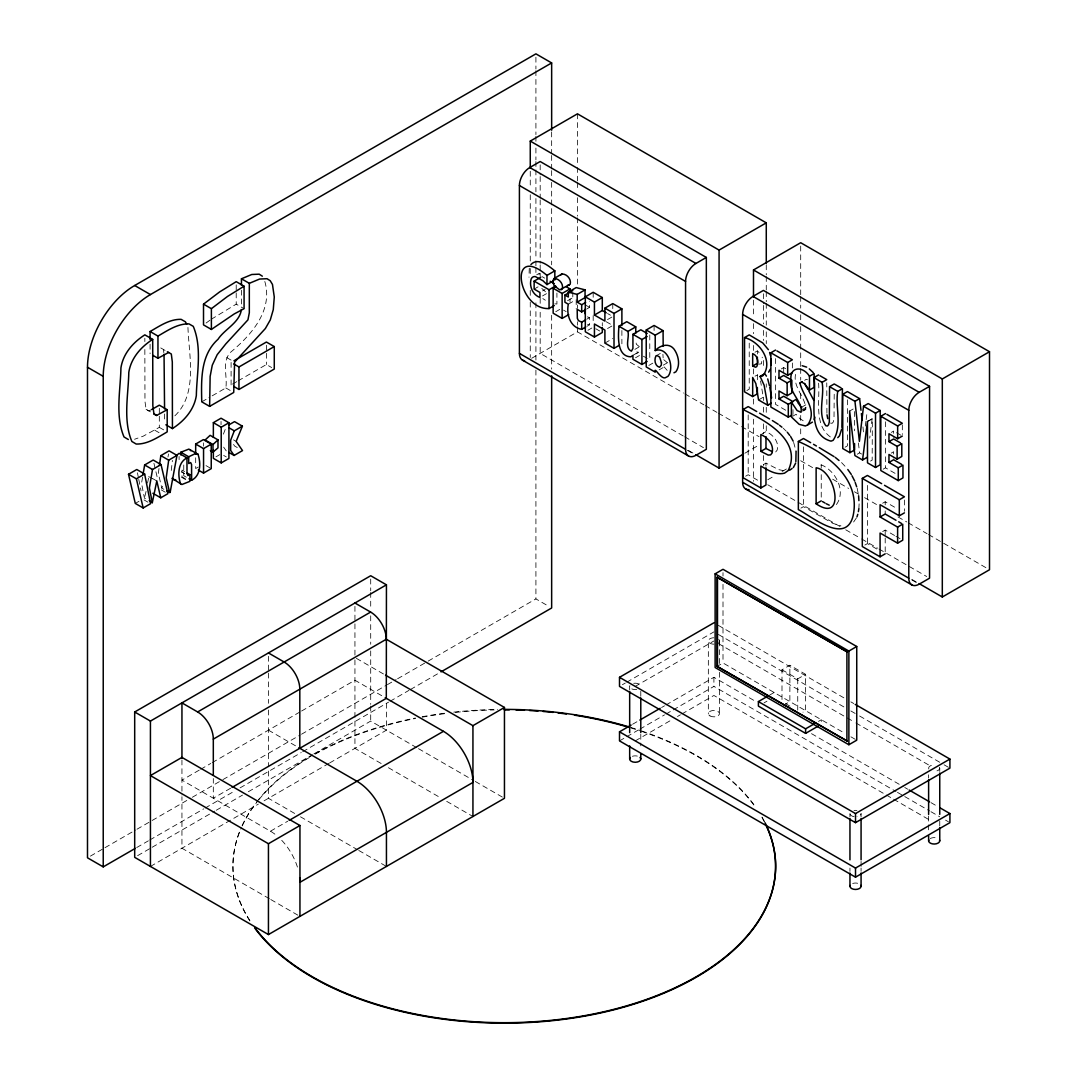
<?xml version="1.0" encoding="UTF-8"?>
<svg xmlns="http://www.w3.org/2000/svg" width="1077" height="1077" viewBox="0 0 1077 1077"><rect width="100%" height="100%" fill="white"/><g stroke="black" fill="none" stroke-linecap="round" stroke-linejoin="round"><path stroke-width="0.75" stroke-dasharray="5 3.75" d="M867.456 421.336L872.357 418.765L872.168 460.135L867.497 462.841M171.27 470.447L172.401 460.431M858.867 508.748L859.109 503.848M872.128 418.63L869.745 438.124M803.388 410.916L805.731 409.57C806.242 396.969 790.653 385.889 796.455 371.457M865.343 426.075L865.948 421.255M866.164 419.64L867.173 411.602M159.019 468.482L158.332 473.301L161.779 488.123L164.404 489.631M142.568 477.178L141.531 483.29L144.439 498.139L149.69 501.155M147.549 483.021L148.936 476.424M529.265 268.227L528.995 277.233M146.055 491.435L144.439 498.139M167.972 457.025L168.537 453.942M162.573 486.265L161.779 488.123M264.821 281.474C273.019 309.732 252.381 333.695 232.47 350.685C220.677 359.503 227.785 375.806 225.847 387.935L208.857 397.75M223.397 434.139L226.412 426.304M856.444 517.875L853.253 522.547M804.64 380.343L806.229 379.279L807.454 379.737M775.709 451.95L777.136 450.159C779.465 441.947 773.124 434.65 765.976 431.594L762.139 433.816M836.412 504.561C846.387 491.085 835.59 470.609 821.239 464.833L818.682 466.314M174.851 415.83C198.303 393.522 188.704 354.898 187.923 326.506M206.097 323.019L209.961 320.206M211.254 319.277L236.213 304.145L244.075 308.682M159.315 416.26L159.315 427.354L143.174 436.198L134.544 439.281M201.762 401.842L207.43 398.571M232.511 384.099L236.752 381.648M238.152 380.827L266.409 364.524L271.66 367.553M135.285 503.417L138.987 501.276M198.249 467.068L195.677 468.549L195.677 457.119M215.912 456.863L219.762 454.642M536.709 274.783L539.321 273.262M534.138 289.094L538.069 286.819M542.552 290.925L545.177 289.417M542.552 295.933L546.497 293.658M567.552 300.725L572.789 297.696L575.064 299.002M568.319 304.199L574.876 300.416M555.772 311.697L559.703 309.422M586.925 308.884L589.55 307.376L589.55 301.627M586.925 319.129L589.55 317.607L589.55 324.796L586.925 326.318M531.688 358.278L577.46 331.851L683.491 393.065M587.934 330.262L591.865 328M607.522 319.573L612.773 316.544L607.536 313.515M607.522 328.539L612.773 325.51L603.605 320.219M604.897 343.092L612.773 338.541M634.891 349.379L638.823 347.104M632.845 355.37L639.482 351.627M636.076 353.781L638.701 352.273L634.043 351.439M635.551 357.752L639.482 355.491M655.96 355.935L661.211 352.906M648.852 365.426L652.783 363.164M663.217 365.184L667.148 362.922M659.151 369.869L663.082 367.594M755.017 352.246L757.36 350.887L761.641 354.952M755.017 376.129L757.683 374.958M781.337 368.913L783.679 367.567L786.573 369.236M746.886 390.507L749.229 389.147L749.229 343.105M758.558 399.944L763.243 397.238L760.55 380.921M801.423 407.335L806.108 404.642M801.786 409.879L806.471 407.173M792.578 416.301L796.091 414.282L799.794 418.576L806.108 422.615M801.611 411.401L806.283 408.708M744.826 453.242L759.123 444.989M199.245 770.122L181.946 780.111L270.448 831.202A41.72 24.084 60 0 1 276.829 835.698M200.685 769.288L210.769 763.458M212.209 762.624L300.146 711.857M301.587 711.022L354.939 680.233L386.306 698.34M849.632 411.051L853.146 409.018M763.418 464.577L765.976 463.11L778.469 469.572L784.608 470.891M745.634 476.222L748.192 474.742L759.137 481.069M90.401 856.121L103.513 848.555M104.967 847.707L135.54 830.057M136.994 829.223L190.858 798.124M192.325 797.276L221.431 780.462M222.899 779.627L300.052 735.079M301.52 734.231L385.956 685.484M387.41 684.635L396.148 679.6M397.601 678.752L426.721 661.951M428.175 661.103L535.915 598.906L548.785 606.338M230.613 788.229L213.313 798.219L213.313 778.523M867.685 421.47L872.357 418.765M767.793 479.723L774.955 475.603M782.104 471.47L786.398 468.993M136.712 847.545L148.357 840.827M149.811 839.979L203.688 808.881M205.142 808.046L234.261 791.232M240.09 787.866L301.237 752.567M302.691 751.719L388.595 702.137M390.049 701.289L408.977 690.357M410.431 689.522L439.551 672.708M137.614 855.663L150.726 848.097M152.18 847.249L214.821 811.089M216.275 810.241L242.5 795.109M248.329 791.743L312.438 754.735M313.892 753.887L370.703 721.078L417.041 747.828M845.095 447.211L847.437 445.851L847.437 399.809M891.312 432.402L893.641 431.056L893.641 437.383M857.252 454.225L859.594 452.865L862.138 454.346M150.43 866.433L258.345 804.129M264.067 800.817L328.983 763.337M329.629 762.974L386.441 730.166L386.441 701.571M891.312 453.107L893.641 451.748L893.641 458.142M800.911 508.129L803.469 506.661L832.884 523.368L840.949 525.872M883.167 469.182L885.509 467.835L897.141 474.553M270.448 831.202L287.747 821.212M882.642 503.242L885.2 501.761L897.558 508.896M882.642 531.567L885.2 530.086L894.637 535.538M622.398 684.716L625.306 683.033M626.76 682.199L713.903 631.889M864.858 545.056L867.416 543.589L878.361 549.903M635.228 686.399L713.903 640.977M716.447 666.757L723.004 662.974L845.108 733.477M632.562 724.269L638.378 720.917M661.615 707.495L664.522 705.825M665.976 704.977L713.903 677.312L756.148 701.706M619.504 740.895L625.306 737.543M626.76 736.708L638.378 729.991M639.832 729.156L664.522 714.899M665.976 714.064L671.779 710.712M673.233 709.878L713.903 686.399L896.01 791.528M635.228 740.895L671.658 719.867M677.487 716.501L680.395 714.818M681.849 713.984L713.903 695.473L884.904 794.207M781.996 699.511L781.996 669.786L789.872 665.249L805.609 674.323L805.609 710.658L802.984 712.18M769.84 694.975L774.134 692.498L774.134 695.527M781.996 669.786L797.734 678.873L805.609 674.323M764.118 702.823L766.986 701.167M783.316 705.368L789.872 701.585L789.872 665.249M818.48 721.402L821.334 719.746L821.334 724.296M151.709 409.529L148.707 410.929L146.095 409.341L144.964 401.344L144.843 348.261M805.731 409.57L803.657 409.341M554.79 303.849L556.917 304.01L556.917 293.038M830.502 423.059L832.117 423.328L833.288 422.009L834.002 419.141L834.231 392.055M587.544 324.285L589.55 324.796M758.827 364.161L761.466 363.824L762.26 357.187M667.39 362.707L663.742 359.705M587.315 316.853L589.55 317.607M639.307 346.619L636.372 344.263L635.767 341.153M896.535 432.725L900.884 435.229M785.712 410.216L775.534 404.346L775.534 358.291M542 276.587L544.706 278.149M585.053 304.778L589.55 307.376M563.581 310.149L566.152 311.63M595.783 328.741L599.687 331.002M643.359 356.204L647.223 358.439M684.945 393.899L703.819 404.804M705.273 405.639L716.892 412.356M718.346 413.191L740.141 425.765M741.582 426.6L759.016 436.67M800.696 460.727L813.768 468.28M832.656 479.184L848.622 488.406M854.438 491.758L858.786 494.276M864.602 497.628L877.674 505.18M898.003 516.92L906.726 521.941M908.18 522.789L927.055 533.68M928.509 534.529L986.599 568.064M895.983 536.319L900.035 538.648M683.208 435.956L540.183 353.377L540.183 310.001M684.662 436.791L703.443 447.642M767.739 484.758L796.643 501.451M798.084 502.286L839.979 526.478M845.755 529.803L860.213 538.15M861.654 538.985L877.553 548.166M878.994 548.987L926.664 576.518M688.58 450.509L694.382 453.861M911.802 579.386L917.617 582.738M687.274 450.294L693.049 453.632M911.95 580.018L916.285 582.522M718.278 625.333L845.028 698.502M850.843 701.867L853.765 703.55M718.278 634.407L845.028 707.589M850.843 710.955L858.14 715.155M859.594 716.003L942.631 763.943M944.085 764.791L948.46 767.309M226.722 357.604L234.598 362.141M718.251 643.481L845.782 717.107M847.236 717.942L854.478 722.128M855.919 722.963L931.282 766.474M850.924 736.83L856.74 740.182M785.577 703.644L791.299 706.943M160.756 347.925L166.06 350.994M225.847 387.935L231.097 390.964M811.519 733.666L903.293 786.654M904.747 787.489L907.669 789.172M930.972 802.634L938.255 806.848M897.464 792.376L903.293 795.741M904.747 796.576L929.518 810.873M930.972 811.721L939.723 816.77M945.552 820.135L948.46 821.818M886.358 795.041L892.16 798.394M893.6 799.228L931.282 820.984M233.534 439.887L236.146 441.395M237.277 447.561L234.651 446.053L232.834 443.428M146.095 409.341L153.957 413.891M223.666 455.423L226.291 456.931M159.315 427.354L165.871 431.15M154.698 430.167L162.573 434.704M206.003 465.614L211.24 468.643M184.625 471.564L182 470.057L182 476.828L187.25 479.857M181.407 471.78L184.019 473.288M182.013 472.224L184.625 473.732M186.375 477.232L183.75 475.724L183.75 464.793M181.421 477.165L186.671 480.194M152.867 478.7L156.798 480.961M148.68 476.572L152.611 478.834M161.308 489.914L165.239 492.176M144.008 499.903L147.939 502.165M356.393 658.357L384.072 674.337M418.495 748.677L473.853 780.637M475.307 781.471L504.453 798.299M381.15 763.499L354.939 748.367L354.939 659.205M388.447 767.713L440.883 797.99M446.713 801.355L472.938 816.487M268.442 730.166L299.81 748.286M294.654 813.445L268.442 798.299L268.442 768.386M300.483 816.797L357.308 849.605M358.762 850.453L386.441 866.433M269.358 898.703L181.946 848.232L181.946 796.724M270.812 899.551L299.945 916.365M542.835 298.585L545.339 300.227M545.5 291.759L541.3 287.963M830.313 436.912C813.835 424.823 820.028 400.361 818.587 383.197M667.161 370.34L664.186 366.934M783.194 428.175L786.291 431.244M841.554 462.585L846.926 468.266M223.653 447.143L226.251 450.9M793.628 442.378L796.065 451.317M153.93 463.272L157.727 479.453M137.439 472.803L138.421 477.744M138.758 479.386L141.047 490.91M857.157 488.191L858.611 495.783M163.435 349.473L163.839 352.65M858.396 442.97L859.594 452.865M862.946 426.909L863.687 434.139M663.122 357.874L662.92 354.306M826.921 413.205L826.759 382.847M854.371 411.549L854.573 430.787M939.75 768.116L939.75 771.415M939.75 820.97L939.75 825.924M928.616 774.794L928.616 778.092M928.616 816.083L928.616 832.602M904.424 500.011L904.424 511.252M902.324 424.877L902.324 434.462M885.509 421.78L885.509 467.835M885.2 501.761L885.2 504.83M885.2 510.956L885.2 514.025M885.2 530.086L885.2 536.427M885.2 538.002L885.2 553.847M867.416 485.404L867.416 543.589M861.075 816.837L861.075 813.539A5.56 3.218 0 0 1 857.009 816.662M861.075 861.438L861.075 866.393M861.075 868.049L861.075 871.347M849.955 813.606L849.955 816.904M849.955 868.102L849.955 871.414M821.239 464.833L821.239 468.118M821.239 474.661L821.239 500.859M803.469 446.82L803.469 506.661M800.696 246.068L800.696 294.694M800.696 296.377L800.696 308.116M800.696 314.821L800.696 319.856M800.696 326.56L800.696 366.813M800.696 368.496L800.696 380.235M800.696 393.643L800.696 400.361M800.696 415.453L800.696 422.157M800.696 428.861L800.696 437.249M797.734 678.873L797.734 710.255M792.982 409.61L792.982 414.416M792.362 362.976L792.362 369.371M783.679 367.567L783.679 373.894M766.272 264.767L766.272 274.823M766.272 276.506L766.272 289.928M766.272 291.598L766.272 301.668M766.272 303.337L766.272 325.146M766.272 331.851L766.272 343.59M766.272 383.843L766.272 387.195M766.272 407.321L766.272 414.026M766.272 425.765L766.272 434.152M765.976 463.11L765.976 466.233M763.405 293.738L763.405 303.754M763.405 305.424L763.405 323.773M763.405 330.437L763.405 340.453M763.405 360.472L763.405 368.819M763.405 397.171L763.405 400.509M763.405 407.187L763.405 413.864M763.405 423.867L763.405 433.883M763.405 455.571L763.405 465.574M757.36 350.887L757.36 353.996M757.36 374.769L757.36 381.137M753.496 300.146L753.496 316.921M753.496 323.625L753.496 333.695M753.496 345.434L753.496 352.139M753.496 368.913L753.496 375.617M753.496 399.096L753.496 405.814M753.496 419.222L753.496 481.271M748.192 414.914L748.192 474.742M723.004 572.641L723.004 575.993M723.004 584.353L723.004 662.974M719.463 640.936L719.463 665.721M719.463 672.317L719.463 713.607M713.903 677.312L713.903 686.399M713.849 637.759A5.56 3.218 0 0 0 708.343 641.003L708.343 713.674M654.089 325.456L654.089 330.491M649.781 334.96L649.781 359.92M640.788 691.313L640.788 696.267M640.788 734.258L640.788 745.822M629.668 686.426L629.668 689.724M621.887 330.491L621.887 343.805M612.773 303.593L612.773 310.068M602.299 322.723L602.299 325.981M593.185 292.284L593.185 298.948M593.185 315.588L593.185 323.908M577.46 113.825L577.46 165.818M577.46 167.5L577.46 180.909M577.46 182.592L577.46 190.979M577.46 197.683L577.46 216.127M577.46 217.81L577.46 284.893M577.46 305.02L577.46 308.372M577.46 321.794L577.46 325.146M577.46 326.816L577.46 331.851M576.195 299.662L576.195 308.843M572.789 291.948L572.789 297.696M570.002 298.881L570.002 302.206M551.653 131.906L551.653 153.782M551.653 155.465L551.653 168.914M551.653 170.597L551.653 175.645M551.653 182.376L551.653 264.807M551.653 315.278L551.653 369.101M540.183 164.862L540.183 174.864M540.183 176.534L540.183 198.222M540.183 199.891L540.183 263.286M540.183 264.955L540.183 271.633M540.183 273.302L540.183 276.641M540.183 298.329L540.183 303.337M535.915 57.216L535.915 68.995M535.915 70.678L535.915 134.598M535.915 136.281L535.915 141.329M535.915 148.061L535.915 159.827M535.915 161.51L535.915 168.241M535.915 169.924L535.915 191.8M535.915 198.518L535.915 259.086M535.915 260.769L535.915 265.817M535.915 267.5L535.915 274.231M535.915 302.825L535.915 360.028M535.915 370.111L535.915 598.906M530.261 171.27L530.261 188.044M530.261 194.749L530.261 261.832M530.261 268.536L530.261 275.254M530.261 290.346L530.261 295.381M530.261 302.085L530.261 357.429M370.703 579.076L370.703 590.775M370.703 592.444L370.703 609.151M370.703 615.829L370.703 644.234M370.703 650.912L370.703 704.371M370.703 706.054L370.703 721.078M354.939 606.364L354.939 658.41M268.442 656.31L268.442 671.415M268.442 673.098L268.442 703.308M268.442 710.026L268.442 766.73M266.409 345.259L266.409 351.681M266.409 353.283L266.409 364.524M241.45 290.211L241.45 306.541M236.213 284.88L236.213 291.302M236.213 292.904L236.213 304.145M231.097 362.437L231.097 384.906M221.041 421.457L221.041 424.701M203.378 442.876L203.378 446.147M181.946 759.958L181.946 795.055M179.092 456.486L179.092 459.637M164.566 413.985L164.566 422.372M159.315 408.331L159.315 414.672M150.08 344.209L150.08 353.727M144.843 338.205L144.843 341.557M538.971 274.635A10.205 5.897 60 0 1 539.671 273.37M249.864 920.956A271.337 156.65 0 0 1 241.463 827.526M242.177 825.951A271.337 156.65 0 0 1 257.672 801.153M258.736 799.821A271.337 156.65 0 0 1 312.411 755.731M315.117 754.183A271.337 156.65 0 0 1 415.439 718.48M422.184 717.188A271.337 156.65 0 0 1 445.474 713.566M455.423 712.395A271.337 156.65 0 0 1 494.195 709.945M630.678 727.877A271.337 156.65 0 0 1 639.94 730.825M641.582 731.377A271.337 156.65 0 0 1 755.919 807.912M762.031 817.578A271.337 156.65 0 0 1 764.307 821.751M249.864 920.512A271.337 156.65 0 0 1 240.117 830.232M242.177 825.494A271.337 156.65 0 0 1 255.586 803.388M256.622 802.028A271.337 156.65 0 0 1 312.411 755.273M315.117 753.725A271.337 156.65 0 0 1 415.439 718.022M422.184 716.73A271.337 156.65 0 0 1 445.474 713.109M453.754 712.126A271.337 156.65 0 0 1 497.561 709.433M630.678 727.419A271.337 156.65 0 0 1 638.419 729.869M641.582 730.933A271.337 156.65 0 0 1 755.919 807.454M762.031 817.12A271.337 156.65 0 0 1 764.307 821.307M281.73 840.316A41.72 24.084 60 0 1 297.696 867.968M939.548 767.282A5.56 3.218 0 0 1 934.244 771.361M928.818 769.005A5.56 3.218 0 0 1 934.122 764.939M930.205 838.579A5.56 3.218 0 0 1 938.08 838.525M718.696 639.334A5.56 3.218 0 0 1 718.749 642.552M713.957 644.181A5.56 3.218 0 0 1 708.343 641.003M632.401 756.296A5.56 3.218 0 0 1 637.961 756.269M636.722 689.482A5.56 3.218 0 0 1 629.843 685.591M633.734 683.303A5.56 3.218 0 0 1 640.788 686.359M852.688 883.477A5.56 3.218 0 0 1 859.406 883.948M854.128 816.676A5.56 3.218 0 0 1 850.13 812.772M854.021 810.469A5.56 3.218 0 0 1 856.902 810.456M710.012 715.936A5.56 3.218 0 0 0 719.288 714.441A5.56 3.218 0 0 0 712.409 710.551A5.56 3.218 0 0 0 710.012 715.936"/><path stroke-width="1.5" d="M771.011 365.063L770.944 358.829M241.369 309.543C239.781 322.588 224.635 329.091 217.998 339.309C200.295 355.275 201.251 380.073 201.762 401.842L209.638 406.379L233.722 392.472L234.598 362.141L265.359 328.539L270.287 319.923L273.275 309.664L274.272 297.01L272.468 284.436L270.206 280.72L267.042 278.714L259.611 279.037L249.325 283.332L241.45 278.781L241.45 285.311M841.877 427.475L842.429 388.689L837.744 391.395L829.559 386.656L829.317 421.847L828.603 424.715L827.432 426.021L825.83 425.765C817.201 413.581 824.78 396.08 822.074 382.348L813.902 377.623C817.362 394.99 805.098 434.462 831.013 441.139L833.1 440.358C842.645 426.438 835.012 406.918 837.744 391.395M795.849 461.535L796.065 451.317M849.901 452.677L849.632 411.051L854.909 455.571L862.556 459.987L867.456 421.336L867.497 462.841L875.52 467.472L880.192 464.766L880.192 410.499L868.197 403.565L863.512 406.271L859.392 441.355L854.95 401.317L842.752 394.29L842.752 448.557L849.901 452.677L854.573 449.971L854.573 443.576M159.463 465.264L160.823 455.625L169.102 450.846L176.978 455.383L170.153 492.377L167.029 491.152M176.978 455.383L168.699 460.162L166.195 477.838L169.654 492.66M809.473 390.049L809.473 376.236L814.158 373.544L814.158 387.357L809.473 390.049L804.425 383.627L801.544 381.985L799.955 383.049C802.877 396.134 818.035 410.391 807.737 424.836L805.421 425.98L799.174 424.338L791.407 416.974L791.407 402.111L796.091 399.405L797.276 401.6M858.396 511.629L858.867 508.748M143.093 474.122L144.641 464.968L153.176 460.041L161.038 464.591L167.864 493.697L160.756 497.803L152.88 493.253M161.038 464.591L152.517 469.505L149.393 487.827L152.301 502.676L156.798 480.961L160.756 497.803M841.689 429.117L839.468 435.862L837.771 437.652M814.145 419.626L814.872 417.136M856.982 516.825L857.777 514.321M242.392 426.169L234.274 430.854L230.666 440.237L230.666 450.428L234.113 455.45L242.513 450.59L236.146 441.395L242.392 426.169L234.53 421.632L229.118 424.742M770.23 369.29L768.655 372.157M793.359 467.553L795.661 463.083M212.99 444.532L217.985 439.874L210.109 435.337L205.128 439.995L212.99 444.532L212.99 452.071L210.365 450.563M530.907 264.552C538.029 256.905 548.893 266.113 554.83 270.852L554.83 280.047M212.99 452.071L217.985 447.897L217.985 439.874M561.279 289.78L562.315 288.811C563.729 283.938 558.963 278.229 554.009 278.553L552.636 281.232L554.049 285.553L559.69 289.888L570.191 284.261C571.604 279.401 566.839 273.679 561.871 274.002L554.009 278.553M560.848 274.945L561.871 274.002M175.82 455.934L179.092 453.336L186.954 457.887L187.008 473.665L187.963 475.563L189.875 474.594L189.875 481.365L181.851 484.529L171.97 478.323M186.954 457.887C177.584 462.625 177.705 475.549 180.599 483.99M189 478.753L191.625 480.261C201.036 475.549 200.887 462.652 197.98 454.211L188.852 449.109L180.842 452.232L180.842 454.952M203.513 304.145L219.614 291.934L236.213 281.662L244.075 286.213L244.075 308.682L234.221 313.945L211.388 329.441L203.513 324.891L203.513 304.145L211.388 308.682L211.388 329.441M211.388 308.682L227.476 296.471L244.075 286.213M655.22 350.563C667.74 346.067 675.023 367.634 668.009 376.344L666.111 377.313C661.359 381.11 653.779 364.955 655.22 372.13L646.227 366.947L646.227 330.006L655.22 335.189L655.22 350.563C660.901 344.478 670.513 342.526 675.077 350.725C678.766 356.824 680.22 365.722 675.885 371.794L673.973 372.777M128.325 439.51L124.003 436.939C114.983 415.682 120.503 390.439 120.934 367.89C123.074 353.687 133.077 342.365 144.843 334.853L152.705 339.39C140.939 346.902 130.936 358.224 128.796 372.427C128.365 394.976 122.845 420.232 131.865 441.476L136.187 444.047C147.643 444.357 157.605 437.41 167.191 431.904L167.191 409.704L159.315 405.167L151.709 409.529M165.871 424.796L172.428 428.579C184.194 421.08 194.197 409.745 196.337 395.542C196.795 372.952 202.261 347.669 193.268 326.344L188.96 323.881C177.503 323.598 167.554 330.558 157.956 336.078L157.956 358.264L152.705 355.235M167.191 409.704L156.582 415.48L153.957 413.958L152.84 405.894L152.705 339.39M789.643 470.218L792.12 468.441M150.08 339.457L150.08 331.528C159.679 326.021 169.641 319.061 181.098 319.344L185.406 321.808L186.671 324.164M157.956 358.264L168.618 352.462M135.258 848.393L103.23 866.877L87.493 857.804L87.493 367.257A66.761 38.543 -60 0 1 134.692 285.499L535.915 53.85L551.653 62.937L551.653 130.223M103.23 866.877L103.23 376.331A66.761 38.543 -60 0 1 150.43 294.573L551.653 62.937M530.261 167.918L530.261 141.087L577.46 113.825L766.272 222.845L766.272 263.084M529.79 167.514L540.183 161.523L706.337 257.443L706.337 449.311L695.944 455.302A14.688 8.481 -60 0 1 685.564 449.311L519.41 353.377L519.41 185.5A14.688 8.481 -60 0 1 529.79 167.514L695.944 263.448L706.337 257.443M233.924 360.795L266.409 342.042L274.272 346.579L274.272 369.061L238.959 389.457L233.722 386.428M233.722 363.945L238.959 366.974L274.272 346.579M213.354 437.262L213.354 422.655L221.041 418.213L228.916 422.763L228.916 458.452L221.216 462.895L213.354 458.344L213.354 450.24M128.513 474.284L136.779 469.505L144.655 474.042L150.565 503.686L143.16 507.954L135.285 503.417L128.513 474.284L136.375 478.821L143.16 507.954M213.354 422.655L221.216 427.206L228.916 422.763M195.677 453.848L195.677 444.047L203.378 439.604L211.24 444.155L211.24 468.643L203.553 473.086L198.303 470.057M136.375 478.821L144.655 474.042M180.842 452.232L188.704 456.783L194.95 453.821L197.98 454.211M195.677 444.047L203.553 448.597L211.24 444.155M553.524 280.801L546.968 284.584L542.956 280.747L535.377 276.601A10.205 5.897 60 0 0 531.109 279.185C529.049 286.307 532.752 294.896 539.94 297.44L539.94 292.446L534.138 289.094L534.138 281.124L540.694 277.341M546.968 284.584L546.968 275.402L554.83 270.852M534.138 281.124L549.055 289.74L555.611 285.957M568.696 314.619L562.14 318.402L553.147 313.205L553.147 288.259L555.772 286.738M553.147 288.259L562.14 293.442L570.002 288.905L570.002 292.23M585.619 327.071L581.688 329.347C570.123 327.381 566.219 314.39 568.319 304.199L564.927 302.247L564.927 295.058L568.319 297.01L568.319 292.109L576.195 287.572L585.053 289.861L585.053 297.589L577.191 302.139L577.191 294.411L585.053 289.861M564.927 295.058L572.789 290.507M546.968 275.402C507.873 242.163 517.162 310.028 549.055 308.56L554.305 305.531M585.309 296.835L593.185 292.284L602.299 297.548L602.299 310.499L594.437 315.036L594.437 302.099L585.309 296.835L585.309 331.783L594.437 337.047L602.299 332.497L602.299 327.61M577.191 302.139L581.688 304.724L585.619 302.462M594.437 302.099L602.299 297.548M585.619 319.882L581.688 322.158L578.457 320.623L577.326 318.321L577.191 309.328L581.688 311.913L585.619 309.651M594.437 315.036L604.897 321.081L604.897 308.143L612.773 303.593L621.887 308.857L621.887 325.51M530.261 141.087L719.073 250.093L766.272 222.845M604.897 308.143L614.011 313.407L621.887 308.857M647.169 361.428L641.919 364.457L632.926 359.274L632.926 355.423L630.826 356.81C616.394 356.514 618.306 335.499 618.912 326.223L626.787 321.686L635.767 326.87L635.767 333.224M618.912 326.223L627.904 331.42L635.767 326.87M627.904 331.42C629.695 337.114 624.175 347.965 631.432 351.169L632.926 348.45L632.926 334.314L640.802 329.777L647.223 333.48M594.437 337.047L594.437 324.002L604.897 330.047L604.897 343.092L614.011 348.356L619.262 345.327M646.227 330.006L654.089 325.456L663.082 330.652L663.163 346.08M753.496 296.794L753.496 269.964L800.696 242.715L989.507 351.721L989.507 569.746L942.308 596.995L919.071 583.572M632.926 334.314L641.919 339.511L647.169 336.482M655.22 335.189L663.082 330.652M753.025 296.404L763.405 290.4L929.559 386.333L929.559 578.187L919.179 584.178A14.688 8.481 -60 0 1 908.786 578.187L742.632 482.267L742.632 314.39A14.688 8.481 -60 0 1 753.025 296.404L919.179 392.324L929.559 386.333M757.36 387.491L757.36 393.845L752.675 396.551L744.544 391.853L744.544 337.586L749.229 334.88L762.691 342.89L768.413 349.688M354.939 603.012L370.623 612.073A22.186 12.816 60 0 1 386.306 639.24L504.453 707.454L504.453 798.299L268.442 934.567L134.692 857.346L134.692 711.991L370.703 575.737L386.441 584.824L386.306 698.34L232.053 787.408M791.81 415.089L788.297 417.122L770.863 407.052L770.863 352.771L775.534 350.065M752.675 366.005L755.623 367.244L756.781 366.53C758.975 362.114 757.643 355.504 752.675 353.593L752.675 366.005L757.36 363.312L757.36 357.093M134.692 711.991L150.43 721.078L386.441 584.824M771.24 403.215L767.726 405.235L764.118 385.216L760.174 376.546L763.687 374.365M760.174 376.546L763.687 374.513M770.863 352.771L787.677 362.491L792.362 359.785L776.934 350.887M181.946 758.289L181.946 702.891L197.63 711.951L370.623 612.073M792.362 372.575L787.677 375.281L778.994 370.259L778.994 378.175L783.679 375.469L790.478 379.4M778.994 378.175L787.152 382.887L791.837 380.181L791.837 392.97L787.152 395.676L778.994 390.964L778.994 398.948L788.297 404.319L792.982 401.627M765.976 467.795L765.976 485.013L760.86 487.962L743.076 477.703L743.076 409.556L748.192 406.594L756.727 411.535M799.955 383.049L802.298 381.702M813.902 377.623L818.587 374.917M778.994 398.948L783.679 396.255L791.649 400.859M822.074 382.348L826.759 379.642L819.947 375.711M213.313 775.238L213.313 739.118L386.306 639.24M829.559 386.656L834.231 383.964L841.07 387.895M842.752 394.29L847.437 391.584L859.621 398.625L860.994 410.27M695.836 454.696L719.073 468.118L743.386 454.077M760.86 451.371L768.197 455.086L770.593 454.898L772.021 453.121C774.35 444.895 768.009 437.612 760.86 434.543L760.86 451.371L765.976 448.422L772.196 451.667M807.737 424.836L812.408 422.13M854.95 401.317L859.621 398.625M798.353 441.462C827.984 454.238 861.142 479.332 853.051 516.018C845.633 545.568 810.739 515.681 798.353 509.609L798.353 441.462L803.469 438.514L810.658 442.66M863.512 406.271L875.52 413.191L880.192 410.499M753.496 269.964L942.308 378.969L989.507 351.721M902.324 436.064L897.653 438.77L888.969 433.748L888.969 441.664L897.128 446.376L901.799 443.67L901.799 456.46L897.128 459.165L888.969 454.454L888.969 462.437L898.272 467.808L902.957 465.116L902.957 477.905L898.272 480.611L880.824 470.541L880.824 416.26L885.509 413.555M441.005 671.873L551.653 607.993L551.653 375.833M880.824 416.26L897.653 425.98L902.324 423.274L886.909 414.376M888.969 441.664L893.641 438.958L900.439 442.889M862.556 459.987L867.241 457.281M816.124 503.807C846.064 524.028 836.035 470.622 816.124 467.795L816.124 503.807L821.239 500.859M888.969 462.437L893.641 459.744L901.624 464.349M885.2 553.847L880.084 556.796L862.3 546.537L862.3 478.39L867.416 475.442L881.646 483.654M715.128 573.839L723.004 569.302L856.74 646.51L856.74 740.182L848.878 744.732L715.128 667.511L715.128 573.839L848.878 651.06L856.74 646.51M289.188 820.378L443.441 731.323A41.72 24.084 60 0 1 472.938 782.427L299.945 882.305A41.72 24.084 60 0 0 299.689 877.715M717.094 577.245L847.303 651.962L717.094 577.245L717.094 666.38L847.303 741.097L717.094 666.38M299.945 825.521L181.946 757.4L150.43 775.588L268.442 843.722L299.945 825.521L299.945 916.365M385.526 675.185L472.938 725.656L504.453 707.454M862.3 478.39L899.308 499.755L904.424 496.793L884.5 485.296M904.424 512.854L899.308 515.816L880.084 504.709L880.084 516.973L885.2 514.025L895.983 520.258M855.219 704.398L949.914 759.07L949.914 768.143L855.515 822.653L619.504 686.399L619.504 677.312L713.903 622.802M880.084 516.973L897.612 527.097L902.728 524.149L902.728 540.21L897.612 543.158L880.084 533.034L880.084 556.796M939.723 807.683L949.914 813.566L949.914 822.653L855.515 877.163L619.504 740.895L619.504 731.808L631.122 725.104M639.832 720.069L660.161 708.329M818.48 725.938L805.609 733.37L758.396 706.122L758.396 701.585L766.986 696.631M758.396 701.585L805.609 728.833L814.185 723.879M619.504 677.312L855.515 813.566L949.914 759.07M619.504 731.808L855.515 868.075L949.914 813.566M241.45 278.781L251.749 274.5L259.167 274.177L262.344 276.183M760.174 376.398L762.906 375.738C773.744 361.522 759.945 341.571 744.544 337.586M175.766 479.803L172.724 479.44M567.552 285.338L569.154 285.243M802.177 365.722L806.673 367.136M568.319 292.109L577.191 294.411M826.221 503.74L829.25 505.167M519.41 185.5L685.564 281.434L685.564 449.311M742.632 314.39L908.786 410.31L908.786 578.187M566.152 286.684L570.002 288.905M767.726 405.235L758.558 399.944L755.866 383.627L752.675 377.475L752.675 396.551M602.299 310.499L606.23 312.761M550.145 281.285L554.211 283.628M759.581 413.178L769.543 418.926M813.525 444.316L816.406 445.986M819.287 447.642L834.002 456.581M743.076 409.556C764.683 420.151 802.594 440.062 788.243 470.514L784.527 473.166C775.938 475.428 768.009 470.11 760.86 466.058L760.86 487.962M898.689 521.807L901.382 523.368M822.491 501.572L824.982 503.013M522.453 360.108L688.607 456.029M745.674 488.985L911.829 584.905M134.692 285.499L150.43 294.573M150.08 331.528L157.956 336.078M167.366 351.748L171.31 354.01L172.307 361.939L172.428 428.579M909.123 790.02L929.518 801.8M229.038 427.825L234.274 430.854M87.493 367.257L103.23 376.331M228.862 452.421L234.113 455.45M160.823 455.625L168.699 460.162M187.25 473.086L189.875 474.594M144.641 464.968L152.517 469.505M167.527 490.856L170.153 492.377M149.69 501.155L152.301 502.676M385.404 697.815L443.441 731.323M268.442 652.945L284.126 662.005A22.186 12.816 60 0 1 299.81 689.186L299.81 748.286M298.908 747.761L356.945 781.269A41.72 24.084 60 0 1 386.441 832.359L386.441 866.433M153.957 413.891L156.582 415.48M772.384 420.568L778.213 424.271M779.452 425.24L781.942 427.192M835.227 457.362L839.023 460.498M809.271 368.873L813.243 372.588M809.473 376.236C802.998 365.83 789.037 366.032 791.03 380.814C788.687 392.957 802.796 401.277 801.059 412.276L797.142 410.593L791.407 402.111M801.827 407.887L797.869 402.69M787.327 432.267L789.818 435.498M847.801 469.505L851.301 474.432M764.858 373.84L766.434 376.142M190.117 449.661L190.871 450.792M808.8 390.938L813.849 400.415M807.898 389.537L804.6 383.466M790.639 436.575L793.17 441.153M851.988 475.765L854.721 481.082M855.205 482.496L856.673 486.777M767.713 378.929L769.436 385.633M769.597 352.462L770.432 355.518M827.001 414.793L827.728 418.63M769.759 387.195L771.617 397.938M164.041 354.225L164.566 408.95M861.385 413.595L862.165 420.259M585.201 313.784L585.053 309.274M858.611 495.783L858.907 500.63M942.308 378.969L942.308 596.995M939.75 773.071L939.75 814.36M939.75 827.58L939.75 840.787M928.616 779.748L928.616 814.427M928.616 835.9L928.616 840.854M899.308 499.755L899.308 515.816M898.272 467.808L898.272 480.611M897.653 425.98L897.653 438.77M897.612 527.097L897.612 543.158M897.128 446.376L897.128 459.165M875.52 413.191L875.52 467.472M861.075 818.493L861.075 859.783M861.075 873.003L861.075 886.209M855.515 813.566L855.515 822.653M855.515 868.075L855.515 877.163M849.955 818.56L849.955 859.85M849.955 873.057L849.955 886.277M848.878 651.06L848.878 744.732M846.912 652.191L846.912 741.326M805.609 728.833L805.609 733.37M788.297 404.319L788.297 417.122M787.677 362.491L787.677 375.281M787.152 382.887L787.152 395.676M765.976 436.643L765.976 448.422M719.073 250.093L719.073 468.118M717.497 577.016L717.497 666.151M641.919 339.511L641.919 364.457M640.788 697.923L640.788 732.602M640.788 754.075L640.788 759.029M629.668 691.38L629.668 732.67M629.668 745.89L629.668 759.097M614.011 313.407L614.011 348.356M581.688 304.724L581.688 311.913M581.688 322.158L581.688 329.347M562.14 293.442L562.14 318.402M549.055 289.74L549.055 308.56M472.938 725.656L472.938 816.487M268.442 843.722L268.442 934.567M249.325 283.332L249.325 312.72L247.952 319.856L225.86 343.846L217.191 354.683L212.263 365.238L210.136 376.411L209.638 406.379M238.959 366.974L238.959 389.457M221.216 427.206L221.216 462.895M203.553 448.597L203.553 473.086M191.625 480.261L191.571 464.537L190.656 462.572L188.704 463.554L188.704 456.783M150.43 721.078L150.43 866.433M685.564 281.434A14.688 8.481 -60 0 1 695.944 263.448M524.593 360.768A14.688 8.481 -60 0 1 519.41 353.377M908.786 410.31A14.688 8.481 -60 0 1 919.179 392.324M749.053 489.645A14.688 8.481 -60 0 1 742.632 482.267M766.366 825.951A271.337 156.65 0 0 1 592.7 1014.601A271.337 156.65 0 0 1 254.576 927.809M504.265 709.837A271.337 156.65 0 0 1 509.3 709.864M516.031 709.985A271.337 156.65 0 0 1 524.472 710.282M529.547 710.524A271.337 156.65 0 0 1 538.002 711.062M543.05 711.453A271.337 156.65 0 0 1 553.12 712.395M558.115 712.961A271.337 156.65 0 0 1 566.354 713.997M574.499 715.182A271.337 156.65 0 0 1 627.528 726.935M765.02 822.693A271.337 156.65 0 0 1 596.268 1013.417A271.337 156.65 0 0 1 255.586 928.697M504.265 709.393A271.337 156.65 0 0 1 629.103 726.948M197.63 711.951A22.186 12.816 60 0 1 213.313 739.118M939.548 839.966A5.56 3.218 0 0 1 934.244 844.031A5.56 3.218 0 0 1 928.791 840.02M640.021 757.427A5.56 3.218 0 0 1 635.282 762.274A5.56 3.218 0 0 1 630.382 757.494M860.873 885.375A5.56 3.218 0 0 1 855.569 889.454A5.56 3.218 0 0 1 850.13 885.442M661.48 362.841L661.265 365.224L659.528 367.244C654.897 366.153 653.981 359.556 655.96 355.935L656.997 355.531L659.636 357.039L661.48 362.841"/></g></svg>
